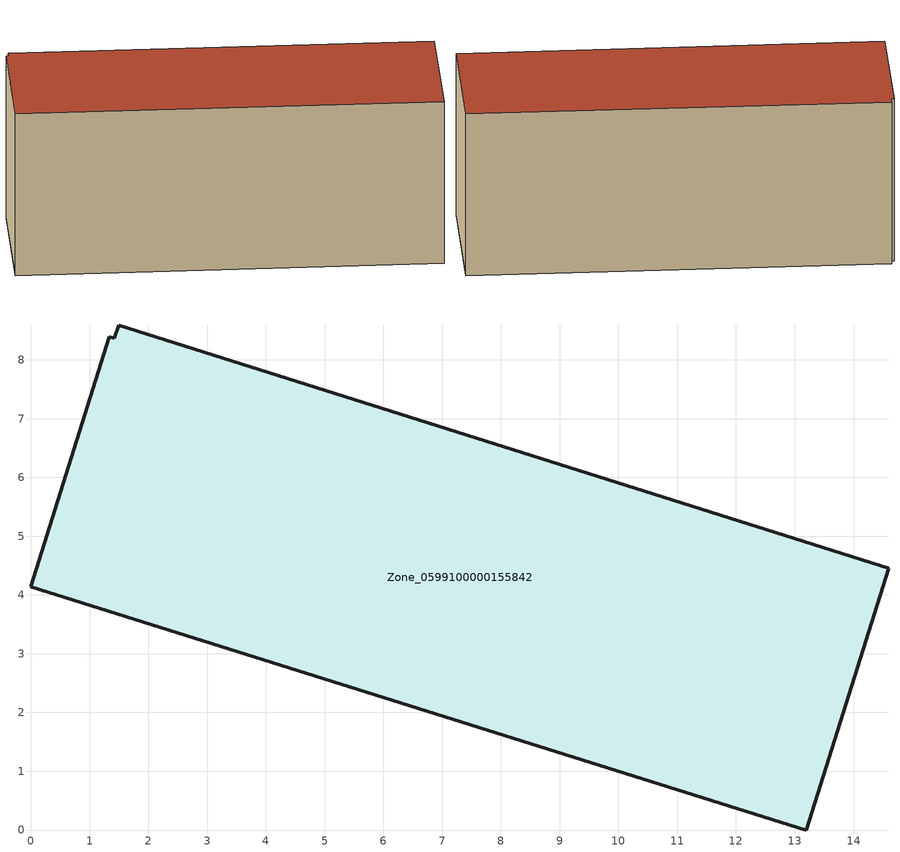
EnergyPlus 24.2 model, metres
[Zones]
Zone_0599100000155842
 floor ground (C_G): 1.49,8.59 14.6,4.45 13.2,0 0,4.14 1.34,8.39 1.42,8.36 z0.51
 wall outside (C_F): 13.2,0 14.6,4.45 1.49,8.59 1.42,8.36 1.34,8.39 0,4.14 13.2,0 z0.51:6.24
 roof outside (C_R): 14.6,4.45 1.49,8.59 1.42,8.36 1.34,8.39 0,4.14 13.2,0 z6.24
[BUILDING]
Pand.0599100000155842: North Axis=0; Terrain=City; Loads Convergence Tolerance Value=0.04; Temperature Convergence Tolerance Value=0.4; Solar Distribution=FullExterior; Maximum Number of Warmup Days=25; Minimum Number of Warmup Days=1
[Site:Location]
Rotterdam.The.Hague.AP_ZH_NLD Design_Conditions: Latitude=51.96; Longitude=4.45; Time Zone=1; Elevation=-4.5
[SITE:GROUNDTEMPERATURE:BUILDINGSURFACE]
18, 18, 18, 18, 18, 18, 18, 18, 18, 18, 18, 18
[MATERIAL] Thermal Absorptance=0.9; Solar Absorptance=0.7; Visible Absorptance=0.7
Name | Roughness | Thickness | Conductivity | Density | Specific Heat
G.TC.1965-1974 | MediumSmooth | 0.15 | 0.882353 | 540 | 1210
F.TC.1965-1974 | Rough | 0.3 | 0.697674 | 1920 | 840
R.TC.1965-1974 | MediumRough | 0.2 | 0.232558 | 1500 | 1000
[CONSTRUCTION]
C_G: G.TC.1965-1974
C_F: F.TC.1965-1974
C_R: R.TC.1965-1974
[ZONE]
Zone_0599100000155842: Type=1; Multiplier=1; Ceiling Height=Autocalculate; Volume=Autocalculate; Floor Area=autocalculate; Part of Total Floor Area=Yes
[ZONEINFILTRATION:DESIGNFLOWRATE]
Infil_Zone_0599100000155842: Zone or ZoneList or Space or SpaceList=Zone_0599100000155842; Schedule=AlwaysOn; Design Flow Rate Calculation Method=Flow/Area; Flow Rate per Floor Area=0.003; Constant Term Coefficient=1; Temperature Term Coefficient=0; Velocity Term Coefficient=0; Velocity Squared Term Coefficient=0
[HVACTEMPLATE:ZONE:IDEALLOADSAIRSYSTEM]
Zone_0599100000155842: Maximum Heating Supply Air Temperature=50; Minimum Cooling Supply Air Temperature=13; Maximum Heating Supply Air Humidity Ratio=0.0156; Minimum Cooling Supply Air Humidity Ratio=0.0077; Heating Limit=NoLimit; Cooling Limit=NoLimit; Dehumidification Control Type=ConstantSensibleHeatRatio; Cooling Sensible Heat Ratio=0.7; Dehumidification Setpoint=60; Humidification Control Type=None; Humidification Setpoint=30; Outdoor Air Method=None; Outdoor Air Flow Rate per Person=0.00944; Outdoor Air Flow Rate per Zone Floor Area=0; Outdoor Air Flow Rate per Zone=0; Demand Controlled Ventilation Type=None; Outdoor Air Economizer Type=NoEconomizer; Heat Recovery Type=None; Sensible Heat Recovery Effectiveness=0.7; Latent Heat Recovery Effectiveness=0.65
[ZONECONTROL:THERMOSTAT]
ThermostatControl_Zone_0599100000155842: Zone or ZoneList=Zone_0599100000155842; Control Type Schedule=DualSetpointControlType; Control 1=Thermostat_Zone_0599100000155842; Temperature Difference Between Cutout And Setpoint=0
[THERMOSTATSETPOINT:DUALSETPOINT]
Thermostat_Zone_0599100000155842: Heating Setpoint Temperature Schedule=HeatingSetpoint_Zone_0599100000155842; Cooling Setpoint Temperature Schedule=CoolingSetpoint_Zone_0599100000155842
[SCHEDULE:COMPACT]
HeatingSetpoint_Zone_0599100000155842: Through: 12/31, For: AllDays, Until: 24:00, 21
CoolingSetpoint_Zone_0599100000155842: Through: 12/31, For: AllDays, Until: 24:00, 24
DualSetpointControlType: Through: 12/31, For: AllDays, Until: 24:00, 4
AlwaysOn: Through: 12/31, For: AllDays, Until: 24:00, 1
